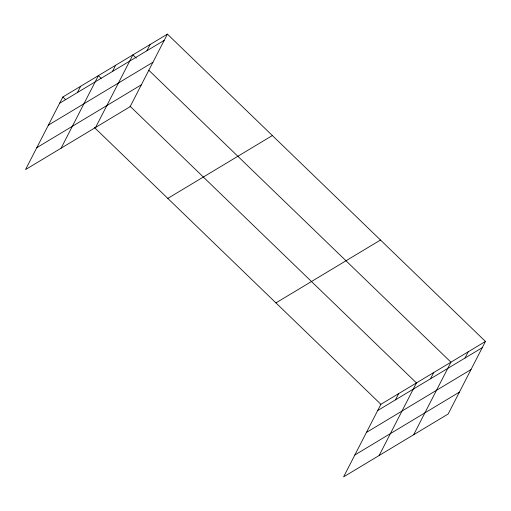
<?xml version="1.0" encoding="UTF-8"?>
<svg xmlns="http://www.w3.org/2000/svg" width="511" height="511" viewBox="0 0 511 511"><rect width="100%" height="100%" fill="white"/><g stroke="black" fill="none" stroke-linecap="round" stroke-linejoin="round"><path stroke-width="0.77" d="M167.404 34.128L62.847 96.994L25.55 169.563L130.107 106.69L167.404 34.128L485.45 341.437L448.153 414.006L343.596 476.872L380.893 404.31L485.45 341.437M77.417 92.548L80.617 86.308M61.103 148.184L98.393 75.622L101.216 78.349M112.439 71.483L115.646 65.248M95.602 127.437L132.898 54.875L136.284 58.145M146.944 50.736L150.151 44.502M395.463 399.858L398.663 393.617M379.149 455.499L416.439 382.931L129.992 106.154M430.486 378.798L433.692 372.557M413.655 434.752L450.945 362.184L148.701 70.141M464.991 358.051L468.197 351.811M59.64 103.235L164.197 40.363M48.392 125.125L152.949 62.253M36.798 147.673L141.355 84.807M167.8 198.409L272.357 135.543M275.934 302.895L380.497 240.023M377.686 410.544L482.243 347.678M366.438 432.434L470.995 369.562M354.845 454.982L459.408 392.116M62.847 96.994L65.663 99.722M94.446 127.526L380.893 404.31"/></g></svg>
